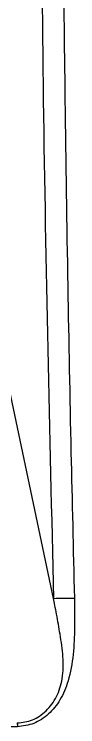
# Model space of a CAD drawing. Extents: x 16.7 to 113.1, y 4.5 to 84.5.
# Drawn here: x 51.93 to 52.039, y 12.559 to 13.904 of the extents above; entities that cross this region are included whole.
import ezdxf

# ---------------------------------------------------------------- set-up
doc = ezdxf.new("R2010")
doc.units = 0
doc.header["$MEASUREMENT"] = 0
doc.layers.add('OBJECT', color=7, linetype='CONTINUOUS')

msp = doc.modelspace()

# ---------------------------------------------------------------- linework, layer by layer
at = {"layer": 'OBJECT'}
msp.add_line((51.9985, 12.8018), (51.7854, 13.803), dxfattribs=at)
for points, knots in [([(51.9725, 14.683), (51.9736, 14.3694), (51.9758, 13.7422), (51.991, 13.1153), (51.9985, 12.8018)], [0, 0, 0, 0, 0.499998, 1, 1, 1, 1]), ([(52.0142, 14.683), (52.0143, 14.5785), (52.0145, 14.3695), (52.0166, 14.056), (52.0201, 13.7297), (52.0251, 13.4035), (52.0311, 13.0901), (52.036, 12.8941), (52.0382, 12.8024)], [0, 0, 0, 0, 0.166677, 0.333344, 0.500001, 0.687097, 0.853763, 1, 1, 1, 1]), ([(51.9295, 12.5665), (51.9393, 12.5677), (51.959, 12.5701), (51.9854, 12.5879), (52.0057, 12.6151), (52.0171, 12.6513), (52.0173, 12.6921), (52.0114, 12.7327), (52.0056, 12.7649), (52.0013, 12.7874), (51.9994, 12.7973), (51.9985, 12.8017)], [0, 0, 0, 0, 0.1230669, 0.2465847, 0.3690533, 0.4915376, 0.6303108, 0.772463, 0.8994107, 0.9556654, 1, 1, 1, 1]), ([(52.0382, 12.8024), (52.0385, 12.7839), (52.0391, 12.7484), (52.0366, 12.6956), (52.0288, 12.6486), (52.0124, 12.6096), (51.9896, 12.5819), (51.9614, 12.5634), (51.9404, 12.5608), (51.93, 12.5595)], [0, 0, 0, 0, 0.175155, 0.335953, 0.499736, 0.628068, 0.749936, 0.875048, 1, 1, 1, 1]), ([(51.9985, 12.8017), (52.0056, 12.8019), (52.0198, 12.8023), (52.0321, 12.8024), (52.0382, 12.8024)], [0, 0, 0, 0, 0.500002, 1, 1, 1, 1]), ([(51.9295, 12.5665), (51.9296, 12.5654), (51.9298, 12.563), (51.9299, 12.5607), (51.93, 12.5595)], [0, 0, 0, 0, 0.500003, 1, 1, 1, 1]), ([(51.93, 12.5595), (51.8244, 12.5594), (51.6134, 12.5594), (51.4384, 12.5594), (51.3509, 12.5595)], [0, 0, 0, 0, 0.500003, 1, 1, 1, 1])]:
    msp.add_open_spline(points, degree=3, knots=knots, dxfattribs=at)

doc.saveas('drawing.dxf')
